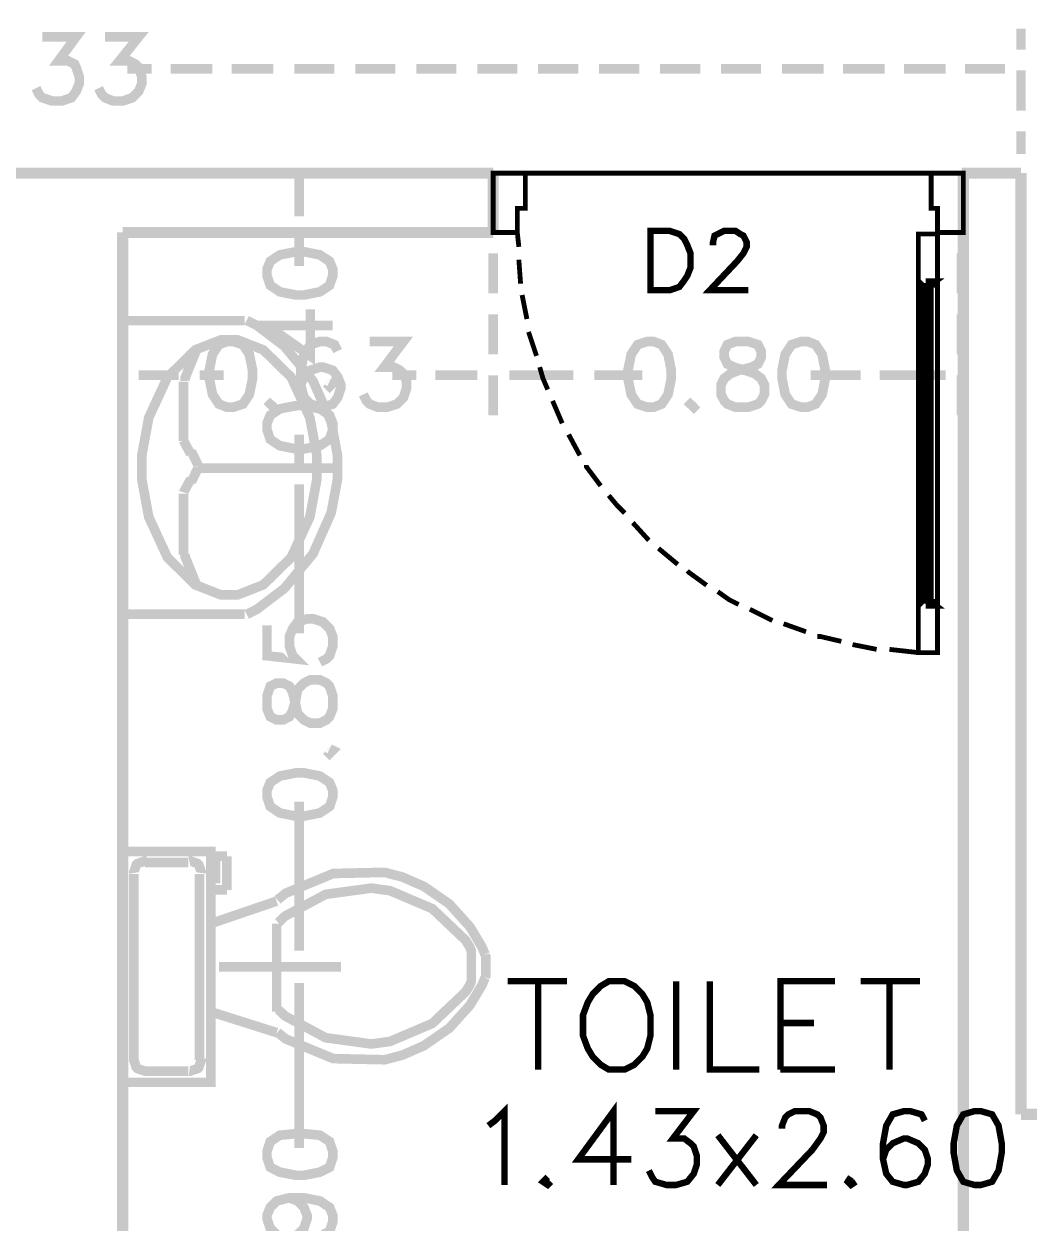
# Model space of a CAD drawing. Extents: x 0.2 to 11.4, y 0.2 to 8.2.
# Drawn here: x 5.406 to 6.45, y 1.827 to 3.073 of the extents above; entities that cross this region are included whole.
import ezdxf

# ---------------------------------------------------------------- set-up
doc = ezdxf.new("R2010")
doc.units = 0
doc.layers.get('0').update_dxf_attribs({"linetype": 'CONTINUOUS'})

msp = doc.modelspace()

# ---------------------------------------------------------------- linework, layer by layer
at = {"color": 0}
for points, const_width in [([(6.44168, 3.04665), (6.44168, 3.06836)], 0.01), ([(5.42503, 3.06), (5.46001, 3.06), (5.44168, 3.035), (5.45167, 3.035), (5.45833, 3.03168), (5.46001, 3.02832), (5.46332, 3.01833), (5.46332, 3.01167), (5.46001, 3.00331), (5.45503, 2.99669), (5.44499, 2.99333), (5.435, 2.99333), (5.42503, 2.99669), (5.42165, 3), (5.41835, 3.00667)], 0.01), ([(5.49001, 3.06), (5.52501, 3.06), (5.50499, 3.035), (5.51497, 3.035), (5.52165, 3.03168), (5.52501, 3.02832), (5.52832, 3.01833), (5.52832, 3.01167), (5.52501, 3.00331), (5.51833, 2.99669), (5.50836, 2.99333), (5.49832, 2.99333), (5.49001, 2.99669), (5.48665, 3), (5.48335, 3.00667)], 0.01), ([(5.53836, 3.02669), (5.51335, 3.02669)], 0.01), ([(5.60167, 3.02669), (5.55832, 3.02669)], 0.01), ([(5.66499, 3.02669), (5.62169, 3.02669)], 0.01), ([(5.72835, 3.02669), (5.68668, 3.02669)], 0.01), ([(5.79167, 3.02669), (5.75, 3.02669)], 0.01), ([(5.85499, 3.02669), (5.81332, 3.02669)], 0.01), ([(5.91835, 3.02669), (5.87668, 3.02669)], 0.01), ([(5.98167, 3.02669), (5.94, 3.02669)], 0.01), ([(6.04497, 3.02669), (6.00331, 3.02669)], 0.01), ([(6.10835, 3.02669), (6.06668, 3.02669)], 0.01), ([(6.17165, 3.02669), (6.12999, 3.02669)], 0.01), ([(6.23665, 3.02669), (6.19336, 3.02669)], 0.01), ([(6.30003, 3.02669), (6.25667, 3.02669)], 0.01), ([(6.36333, 3.02669), (6.31999, 3.02669)], 0.01), ([(6.40831, 3.02669), (6.38336, 3.02669)], 0.01), ([(6.42503, 3.02669), (6.40831, 3.02669)], 0.01), ([(6.44168, 2.98335), (6.44168, 3.02501)], 0.01), ([(6.44168, 2.93832), (6.44168, 2.96164)], 0.01), ([(5.89333, 2.91835), (4.40831, 2.91835)], 0.011667), ([(5.89333, 2.91835), (4.40831, 2.91835)], 0.01), ([(5.69168, 2.88997), (5.69168, 2.92333)], 0.01), ([(5.89333, 2.85667), (5.89333, 2.91835)], 0.011667), ([(5.89333, 2.85667), (5.89333, 2.91835)], 0.01), ([(6.38167, 2.91835), (5.89333, 2.91835)], 0.005), ([(6.37999, 2.91835), (6.44168, 2.91835)], 0.011667), ([(6.37999, 2.91835), (6.44168, 2.91835)], 0.01), ([(6.38167, 1.26834), (6.38167, 2.91835)], 0.011667), ([(6.38167, 1.26834), (6.38167, 2.91835)], 0.01), ([(6.44168, 1.94), (6.44168, 2.91835)], 0.011667), ([(6.44168, 1.94), (6.44168, 2.91835)], 0.01), ([(5.69168, 2.87332), (5.69168, 2.88997)], 0.01), ([(5.50836, 2.85667), (5.89333, 2.85667)], 0.011667), ([(5.50836, 1.26834), (5.50836, 2.85667)], 0.011667), ([(5.50836, 2.85667), (5.89333, 2.85667)], 0.01), ([(5.50836, 1.26834), (5.50836, 2.85667)], 0.01), ([(5.58664, 2.85667), (5.73503, 2.85667)], 0.01), ([(5.69168, 2.85667), (5.69168, 2.82167)], 0.01), ([(5.91997, 2.84169), (5.91835, 2.85667)], 0.005), ([(6.12169, 2.84332), (6.12169, 2.84668), (6.12332, 2.85335), (6.12668, 2.85499), (6.13336, 2.85835), (6.14501, 2.85835), (6.15001, 2.85499), (6.15332, 2.85335), (6.15668, 2.84668), (6.15668, 2.84169), (6.15332, 2.83501), (6.14665, 2.82667), (6.11833, 2.79665), (6.15831, 2.79665)], 0.006667), ([(5.50836, 2.83501), (5.50836, 2.79335)], 0.01), ([(5.89333, 2.83501), (5.89333, 2.79335)], 0.01), ([(5.89333, 2.83501), (5.89333, 2.79335)], 0.01), ([(5.92165, 2.80333), (5.92165, 2.80501), (5.91997, 2.82835)], 0.005), ([(6.37999, 2.83501), (6.37999, 2.79335)], 0.01), ([(6.33501, 2.46832), (6.33501, 2.80664)], 0.005), ([(6.34, 2.47331), (6.34, 2.80165)], 0.005), ([(6.35499, 2.80664), (6.35499, 2.80165), (6.34831, 2.80165), (6.34831, 2.80664), (6.35499, 2.80664), (6.34831, 2.80165)], 0.005), ([(6.34831, 2.80664), (6.35499, 2.80165)], 0.005), ([(6.34831, 2.46832), (6.35499, 2.47331), (6.35499, 2.80165)], 0.005), ([(5.92833, 2.76665), (5.92333, 2.79167)], 0.005), ([(5.72667, 2.75999), (5.65831, 2.75999), (5.70335, 2.72835), (5.70335, 2.77669)], 0.01), ([(5.50836, 2.77165), (5.50836, 2.72999)], 0.01), ([(5.63499, 2.76497), (5.50836, 2.76497)], 0.01), ([(5.50836, 2.76497), (5.50836, 2.46001)], 0.01), ([(5.63721, 2.45969), (5.64774, 2.46496), (5.67638, 2.48671), (5.70611, 2.52268), (5.72504, 2.56543), (5.73167, 2.60075), (5.73167, 2.61253), (5.73167, 2.62429), (5.72504, 2.65961), (5.70611, 2.70236), (5.67638, 2.73833), (5.64774, 2.7601), (5.63721, 2.76531)], 0.01), ([(5.89333, 2.77165), (5.89333, 2.72999)], 0.01), ([(5.89333, 2.77165), (5.89333, 2.72999)], 0.01), ([(6.37999, 2.77165), (6.37999, 2.72999)], 0.01), ([(5.93832, 2.72835), (5.93001, 2.75331)], 0.005), ([(5.58729, 2.73682), (5.58501, 2.73454), (5.57329, 2.70562), (5.57335, 2.70242)], 0.01), ([(5.73167, 2.73335), (5.72835, 2.74001), (5.72, 2.74333), (5.71332, 2.74333), (5.70335, 2.74001), (5.69667, 2.72999), (5.69336, 2.71332), (5.69336, 2.69835), (5.69667, 2.685), (5.70335, 2.67833), (5.71332, 2.67503), (5.71669, 2.67503), (5.72667, 2.67833), (5.73167, 2.685), (5.73503, 2.69499), (5.73503, 2.69835), (5.73167, 2.70665), (5.72667, 2.71332), (5.71669, 2.71669), (5.71332, 2.71669), (5.70335, 2.71332), (5.69667, 2.70665), (5.69336, 2.69835)], 0.01), ([(5.76497, 2.74333), (5.80003, 2.74333), (5.78, 2.71669), (5.78999, 2.71669), (5.79665, 2.71332), (5.80003, 2.71001), (5.80333, 2.70167), (5.80333, 2.69499), (5.80003, 2.685), (5.79335, 2.67833), (5.78331, 2.67503), (5.77333, 2.67503), (5.76497, 2.67833), (5.76167, 2.68164), (5.75836, 2.68832)], 0.01), ([(5.94997, 2.69336), (5.94499, 2.70503), (5.94168, 2.71669)], 0.005), ([(5.50836, 2.70833), (5.50836, 2.66667)], 0.01), ([(5.52501, 2.70833), (5.54167, 2.70833)], 0.01), ([(5.54167, 2.70833), (5.56668, 2.70833)], 0.01), ([(5.57167, 2.70167), (5.57167, 2.63997)], 0.01), ([(5.58832, 2.70833), (5.61333, 2.70833)], 0.01), ([(5.72, 2.69997), (5.72331, 2.69667), (5.72667, 2.69997), (5.72331, 2.70167)], 0.01), ([(5.81332, 2.70833), (5.78836, 2.70833)], 0.01), ([(5.85835, 2.70833), (5.83333, 2.70833)], 0.01), ([(5.87668, 2.70833), (5.85835, 2.70833)], 0.01), ([(5.89333, 2.70833), (5.89333, 2.66667)], 0.01), ([(5.89333, 2.70833), (5.89333, 2.66667)], 0.01), ([(5.91, 2.70833), (5.92665, 2.70833)], 0.01), ([(5.92665, 2.70833), (5.97667, 2.70833)], 0.01), ([(5.99832, 2.70833), (6.04833, 2.70833)], 0.01), ([(6.27501, 2.70833), (6.22331, 2.70833)], 0.01), ([(6.34668, 2.70833), (6.29497, 2.70833)], 0.01), ([(6.36333, 2.70833), (6.34668, 2.70833)], 0.01), ([(6.37999, 2.70833), (6.37999, 2.66667)], 0.01), ([(5.66499, 2.68164), (5.66168, 2.67833), (5.66499, 2.67503), (5.66835, 2.67833)], 0.01), ([(5.965, 2.65831), (5.95503, 2.68164)], 0.005), ([(6.10167, 2.68164), (6.09831, 2.67833), (6.10167, 2.67503), (6.10499, 2.67833)], 0.01), ([(5.57189, 2.64019), (5.57226, 2.639), (5.57829, 2.62788), (5.5791, 2.62685)], 0.01), ([(5.69168, 2.61165), (5.69168, 2.64665)], 0.01), ([(5.98335, 2.625), (5.97168, 2.64665)], 0.005), ([(5.58664, 2.61367), (5.58653, 2.61507), (5.58074, 2.62711), (5.57969, 2.62804)], 0.01), ([(5.57969, 2.59864), (5.58074, 2.59956), (5.58653, 2.61165), (5.58664, 2.61301)], 0.01), ([(6.00499, 2.59332), (5.99001, 2.61333), (5.99001, 2.61501)], 0.005), ([(5.5791, 2.59983), (5.57829, 2.59885), (5.57226, 2.58772), (5.57189, 2.58649)], 0.01), ([(5.58664, 2.61165), (5.73503, 2.61165)], 0.01), ([(5.58664, 2.61165), (5.73503, 2.61165)], 0.01), ([(5.69168, 2.595), (5.69168, 2.57835)], 0.01), ([(5.69168, 2.595), (5.69168, 2.57835)], 0.01), ([(5.57167, 2.52165), (5.57167, 2.58501)], 0.01), ([(5.69168, 2.57835), (5.69168, 2.54497)], 0.01), ([(5.69168, 2.57835), (5.69168, 2.44)], 0.01), ([(6.03, 2.565), (6.02165, 2.57335), (6.01335, 2.58333)], 0.005), ([(6.05501, 2.53668), (6.03836, 2.55501)], 0.005), ([(6.08501, 2.51167), (6.065, 2.52832)], 0.005), ([(5.57335, 2.52262), (5.57329, 2.51942), (5.58501, 2.4905), (5.58729, 2.48817)], 0.01), ([(6.11501, 2.49001), (6.09668, 2.50331), (6.095, 2.50499)], 0.005), ([(6.14833, 2.47), (6.13835, 2.47499), (6.12668, 2.48335)], 0.005), ([(6.35499, 2.46832), (6.35499, 2.47331), (6.34831, 2.47331), (6.34831, 2.46832), (6.35499, 2.46832), (6.34831, 2.47331)], 0.005), ([(5.50836, 2.46001), (5.63499, 2.46001)], 0.01), ([(5.65831, 2.44835), (5.65831, 2.41667), (5.68832, 2.41336), (5.685, 2.41667), (5.68164, 2.42665), (5.68164, 2.43668), (5.685, 2.44499), (5.69, 2.45167), (5.69997, 2.45503), (5.70665, 2.45503), (5.71669, 2.45167), (5.72331, 2.44499), (5.72667, 2.43668), (5.72667, 2.42665), (5.72331, 2.41667), (5.72, 2.41336), (5.71332, 2.41)], 0.01), ([(6.18332, 2.45335), (6.16, 2.465)], 0.005), ([(6.21832, 2.44168), (6.19499, 2.44997)], 0.005), ([(6.25499, 2.43164), (6.23335, 2.43668), (6.22999, 2.43668)], 0.005), ([(6.29167, 2.42333), (6.28331, 2.42503), (6.26665, 2.42833)], 0.005), ([(6.33501, 2.41997), (6.30501, 2.42333)], 0.005), ([(5.72, 2.31836), (5.72331, 2.315), (5.72667, 2.31836), (5.72331, 2.31999)], 0.01), ([(5.69168, 2.12668), (5.69168, 2.26497)], 0.01), ([(5.53239, 2.20324), (5.53153, 2.2034), (5.52376, 2.20079), (5.52317, 2.20014), (5.52257, 2.19954), (5.51997, 2.19185), (5.52013, 2.19097)], 0.01), ([(5.53168, 2.20167), (5.57667, 2.20167)], 0.01), ([(5.5899, 2.19097), (5.59, 2.19185), (5.5874, 2.19954), (5.58681, 2.20014), (5.58621, 2.20079), (5.57844, 2.2034), (5.57764, 2.20324)], 0.01), ([(5.61664, 2.20833), (5.60499, 2.20833), (5.60499, 2.185), (5.59999, 2.185)], 0.01), ([(5.61664, 2.17333), (5.61664, 2.20833)], 0.01), ([(5.52001, 1.99669), (5.52001, 2.19)], 0.01), ([(5.58832, 2.19), (5.58832, 1.99669)], 0.01), ([(5.88482, 2.10633), (5.88178, 2.11382), (5.86919, 2.13487), (5.84776, 2.15869), (5.8214, 2.17692), (5.79893, 2.18674), (5.79118, 2.18875), (5.78054, 2.19157), (5.72711, 2.19038), (5.67774, 2.16986), (5.66917, 2.16303)], 0.01), ([(6.44168, 2.14833), (6.44168, 2.18001)], 0.01), ([(5.59999, 2.17333), (5.61664, 2.17333)], 0.01), ([(5.86985, 2.11247), (5.86475, 2.12088), (5.83008, 2.15381), (5.78608, 2.17253), (5.77636, 2.17383), (5.76665, 2.17518), (5.71924, 2.16872), (5.67708, 2.14611), (5.67003, 2.13932)], 0.01), ([(5.59999, 2.13835), (5.66835, 2.16168)], 0.01), ([(5.66835, 2.04665), (5.66835, 2.13835)], 0.01), ([(5.69168, 2.11003), (5.69168, 2.12668)], 0.01), ([(6.44168, 2.09332), (6.44168, 2.12668)], 0.01), ([(5.86931, 2.07531), (5.87061, 2.07835), (5.87061, 2.11003), (5.86931, 2.11301)], 0.01), ([(5.8851, 2.08219), (5.88558, 2.08419), (5.88558, 2.10417), (5.8851, 2.10613)], 0.01), ([(5.60835, 2.09332), (5.73503, 2.09332)], 0.01), ([(5.60835, 2.09332), (5.73503, 2.09332)], 0.01), ([(5.66917, 2.02528), (5.67774, 2.01844), (5.72711, 1.99799), (5.78054, 1.99681), (5.79118, 1.99957), (5.79893, 2.00163), (5.8214, 2.01144), (5.84776, 2.02974), (5.86919, 2.05354), (5.88178, 2.07454), (5.88482, 2.08197)], 0.01), ([(5.69168, 2.07667), (5.69168, 2.06)], 0.01), ([(5.90831, 2.07835), (5.97, 2.07835)], 0.006667), ([(5.94, 2.07835), (5.94, 1.98665)], 0.006667), ([(6.08333, 1.98665), (6.08333, 2.07835)], 0.006667), ([(6.11833, 2.07835), (6.11833, 1.98665), (6.16997, 1.98665)], 0.006667), ([(6.19168, 1.98665), (6.19168, 2.07835), (6.24832, 2.07835)], 0.006667), ([(6.27501, 2.07835), (6.33664, 2.07835)], 0.006667), ([(6.30501, 2.07835), (6.30501, 1.98665)], 0.006667), ([(6.44168, 2.03), (6.44168, 2.07667)], 0.01), ([(5.67003, 2.04899), (5.67708, 2.04226), (5.71924, 2.01969), (5.76665, 2.01318), (5.77636, 2.01449), (5.78608, 2.01579), (5.83008, 2.03456), (5.86475, 2.06749), (5.86985, 2.07585)], 0.01), ([(5.69168, 2.06), (5.69168, 1.905)], 0.01), ([(5.59999, 2.04665), (5.66835, 2.02501)], 0.01), ([(6.19168, 2.035), (6.22667, 2.035)], 0.006667), ([(6.44168, 1.96164), (6.44168, 2.00836)], 0.01), ([(5.52013, 1.99735), (5.51997, 1.99653), (5.52257, 1.98876), (5.52317, 1.98817), (5.52376, 1.98757), (5.53153, 1.98503), (5.53239, 1.98514)], 0.01), ([(5.57764, 1.98514), (5.57844, 1.98503), (5.58621, 1.98757), (5.58681, 1.98817), (5.5874, 1.98876), (5.59, 1.99653), (5.5899, 1.99735)], 0.01), ([(5.57667, 1.98503), (5.53168, 1.98503)], 0.01), ([(6.19168, 1.98665), (6.24832, 1.98665)], 0.006667), ([(5.88835, 1.92833), (5.89501, 1.93332), (5.905, 1.94336), (5.905, 1.86664)], 0.006667), ([(6.01833, 1.86664), (6.01833, 1.94336), (5.98167, 1.89333), (6.03668, 1.89333)], 0.006667), ([(6.06168, 1.94336), (6.10167, 1.94336), (6.08003, 1.91499), (6.09169, 1.91499), (6.09831, 1.91), (6.10167, 1.90668), (6.10499, 1.89665), (6.10499, 1.88835), (6.10167, 1.87831), (6.095, 1.87001), (6.08333, 1.86664), (6.07335, 1.86664), (6.06168, 1.87001), (6.05832, 1.875), (6.05501, 1.88167)], 0.006667), ([(6.19336, 1.92503), (6.19336, 1.92833), (6.19667, 1.93668), (6.19997, 1.94), (6.20665, 1.94336), (6.22168, 1.94336), (6.22999, 1.94), (6.23335, 1.93668), (6.23665, 1.92833), (6.23665, 1.92165), (6.23335, 1.91499), (6.22499, 1.90332), (6.19, 1.86664), (6.24001, 1.86664)], 0.006667), ([(6.34169, 1.93332), (6.33832, 1.94), (6.32667, 1.94336), (6.31999, 1.94336), (6.30832, 1.94), (6.30165, 1.92833), (6.29833, 1.91), (6.29833, 1.89333), (6.30165, 1.87831), (6.30832, 1.87001), (6.31999, 1.86664), (6.32335, 1.86664), (6.33501, 1.87001), (6.34169, 1.87831), (6.345, 1.88835), (6.345, 1.89333), (6.34169, 1.90332), (6.33501, 1.91), (6.32335, 1.91499), (6.31999, 1.91499), (6.30832, 1.91), (6.30165, 1.90332), (6.29833, 1.89333)], 0.006667), ([(8.25, 1.94), (6.44168, 1.94)], 0.011667), ([(8.25, 1.94), (6.44168, 1.94)], 0.011667), ([(8.25, 1.94), (6.44168, 1.94)], 0.01), ([(8.25, 1.94), (6.44168, 1.94)], 0.01), ([(6.12668, 1.86664), (6.16667, 1.91835)], 0.006667), ([(6.16667, 1.86664), (6.12668, 1.91835)], 0.006667), ([(5.94997, 1.875), (5.94499, 1.87001), (5.94997, 1.86664), (5.95335, 1.87001)], 0.006667), ([(6.26497, 1.875), (6.26167, 1.87001), (6.26497, 1.86664), (6.27001, 1.87001)], 0.006667), ([(5.68164, 1.85335), (5.69, 1.84999), (5.69667, 1.84332), (5.69997, 1.83501), (5.69997, 1.83165), (5.69667, 1.82167), (5.69, 1.815), (5.68164, 1.81168), (5.67833, 1.81168), (5.66835, 1.815), (5.66168, 1.82167), (5.65831, 1.83165), (5.65831, 1.83501), (5.66168, 1.84332), (5.66835, 1.84999), (5.68164, 1.85335), (5.69667, 1.85335), (5.71332, 1.84999), (5.72331, 1.84332), (5.72667, 1.83501), (5.72667, 1.82835), (5.72331, 1.81836), (5.71669, 1.815)], 0.01)]:
    msp.add_lwpolyline(points, dxfattribs=dict(at, const_width=const_width))
for points, const_width in [([(5.89333, 2.91835), (5.92665, 2.91835), (5.92665, 2.88167), (5.91835, 2.88167), (5.91835, 2.85667), (5.89333, 2.85667), (5.89333, 2.91835)], 0.005), ([(6.38167, 2.91835), (6.34831, 2.91835), (6.34831, 2.88167), (6.35499, 2.88167), (6.35499, 2.85667), (6.38167, 2.85667), (6.38167, 2.91835)], 0.005), ([(6.05664, 2.79665), (6.05664, 2.85835), (6.07667, 2.85835), (6.08664, 2.85499), (6.09169, 2.84999), (6.095, 2.84332), (6.09831, 2.83501), (6.09831, 2.81999), (6.095, 2.81168), (6.09169, 2.80664), (6.08664, 2.80003), (6.07667, 2.79665), (6.05664, 2.79665)], 0.006667), ([(6.33501, 2.80664), (6.34, 2.80165), (6.345, 2.80165), (6.345, 2.80664), (6.35499, 2.80664), (6.35499, 2.85499), (6.33501, 2.85499), (6.33501, 2.80664)], 0.005), ([(6.35499, 2.85667), (6.35499, 2.85667)], 0.005), ([(5.65831, 2.81168), (5.66168, 2.80165), (5.67165, 2.79497), (5.68832, 2.79167), (5.69667, 2.79167), (5.71332, 2.79497), (5.72331, 2.80165), (5.72667, 2.81168), (5.72667, 2.81836), (5.72331, 2.82667), (5.71332, 2.83333), (5.69667, 2.83664), (5.68832, 2.83664), (5.67165, 2.83333), (5.66168, 2.82667), (5.65831, 2.81836), (5.65831, 2.81168)], 0.01), ([(6.34831, 2.80664), (6.34831, 2.46832), (6.345, 2.46832), (6.345, 2.80664), (6.34831, 2.80664)], 0.005), ([(5.61914, 2.74501), (5.61029, 2.74501), (5.58376, 2.7346), (5.5549, 2.70622), (5.53543, 2.66411), (5.52832, 2.62543), (5.52832, 2.61253), (5.52832, 2.59967), (5.53543, 2.56099), (5.5549, 2.51882), (5.58376, 2.49046), (5.61029, 2.47999), (5.61914, 2.47999), (5.62793, 2.47999), (5.65446, 2.49046), (5.68338, 2.51882), (5.70285, 2.56099), (5.71001, 2.59967), (5.71001, 2.61253), (5.71001, 2.62543), (5.70285, 2.66411), (5.68338, 2.70622), (5.65446, 2.7346), (5.62793, 2.74501), (5.61914, 2.74501)], 0.01), ([(5.61664, 2.74333), (5.60835, 2.74001), (5.60167, 2.72999), (5.59831, 2.71332), (5.59831, 2.70503), (5.60167, 2.68832), (5.60835, 2.67833), (5.61664, 2.67503), (5.62332, 2.67503), (5.63336, 2.67833), (5.63997, 2.68832), (5.64333, 2.70503), (5.64333, 2.71332), (5.63997, 2.72999), (5.63336, 2.74001), (5.62332, 2.74333), (5.61664, 2.74333)], 0.01), ([(6.05333, 2.74333), (6.04335, 2.74001), (6.03668, 2.72999), (6.03331, 2.71332), (6.03331, 2.70503), (6.03668, 2.68832), (6.04335, 2.67833), (6.05333, 2.67503), (6.06, 2.67503), (6.06836, 2.67833), (6.07497, 2.68832), (6.07835, 2.70503), (6.07835, 2.71332), (6.07497, 2.72999), (6.06836, 2.74001), (6.06, 2.74333), (6.05333, 2.74333)], 0.01), ([(6.14501, 2.74333), (6.13667, 2.74001), (6.13336, 2.73335), (6.13336, 2.72667), (6.13667, 2.72), (6.14333, 2.71669), (6.155, 2.71332), (6.16499, 2.71001), (6.17165, 2.70503), (6.17503, 2.69835), (6.17503, 2.68832), (6.17165, 2.68164), (6.16835, 2.67833), (6.15831, 2.67503), (6.14501, 2.67503), (6.13667, 2.67833), (6.13336, 2.68164), (6.12999, 2.68832), (6.12999, 2.69835), (6.13336, 2.70503), (6.13997, 2.71001), (6.14833, 2.71332), (6.16168, 2.71669), (6.16835, 2.72), (6.17165, 2.72667), (6.17165, 2.73335), (6.16835, 2.74001), (6.15831, 2.74333), (6.14501, 2.74333)], 0.01), ([(6.21332, 2.74333), (6.20335, 2.74001), (6.19667, 2.72999), (6.19336, 2.71332), (6.19336, 2.70503), (6.19667, 2.68832), (6.20335, 2.67833), (6.21332, 2.67503), (6.22, 2.67503), (6.22835, 2.67833), (6.23503, 2.68832), (6.23833, 2.70503), (6.23833, 2.71332), (6.23503, 2.72999), (6.22835, 2.74001), (6.22, 2.74333), (6.21332, 2.74333)], 0.01), ([(5.65831, 2.65169), (5.66168, 2.64165), (5.67165, 2.63499), (5.68832, 2.63167), (5.69667, 2.63167), (5.71332, 2.63499), (5.72331, 2.64165), (5.72667, 2.65169), (5.72667, 2.65831), (5.72331, 2.66667), (5.71332, 2.67333), (5.69667, 2.67665), (5.68832, 2.67665), (5.67165, 2.67333), (5.66168, 2.66667), (5.65831, 2.65831), (5.65831, 2.65169)], 0.01), ([(6.33501, 2.46832), (6.34, 2.47331), (6.345, 2.47331), (6.345, 2.46832), (6.35499, 2.46832), (6.35499, 2.41997), (6.33501, 2.41997), (6.33501, 2.46832)], 0.005), ([(5.65831, 2.36165), (5.66168, 2.35335), (5.66835, 2.34999), (5.67503, 2.34999), (5.68164, 2.35335), (5.685, 2.36003), (5.68832, 2.37169), (5.69, 2.38167), (5.69667, 2.38835), (5.70335, 2.39165), (5.71332, 2.39165), (5.72, 2.38835), (5.72331, 2.38499), (5.72667, 2.375), (5.72667, 2.36165), (5.72331, 2.35335), (5.72, 2.34999), (5.71332, 2.34668), (5.70335, 2.34668), (5.69667, 2.34999), (5.69, 2.35667), (5.68832, 2.36501), (5.685, 2.37831), (5.68164, 2.38499), (5.67503, 2.38835), (5.66835, 2.38835), (5.66168, 2.38499), (5.65831, 2.375), (5.65831, 2.36165)], 0.01), ([(5.65831, 2.27001), (5.66168, 2.25999), (5.67165, 2.25331), (5.68832, 2.25), (5.69667, 2.25), (5.71332, 2.25331), (5.72331, 2.25999), (5.72667, 2.27001), (5.72667, 2.27669), (5.72331, 2.285), (5.71332, 2.29167), (5.69667, 2.29497), (5.68832, 2.29497), (5.67165, 2.29167), (5.66168, 2.285), (5.65831, 2.27669), (5.65831, 2.27001)], 0.01), ([(5.59999, 1.97331), (5.50836, 1.97331), (5.50836, 2.21332), (5.59999, 2.21332), (5.59999, 1.97331)], 0.01), ([(6.01335, 2.07835), (6.00499, 2.07335), (5.99669, 2.065), (5.99164, 2.05664), (5.98665, 2.04335), (5.98665, 2.02165), (5.99164, 2.00836), (5.99669, 2), (6.00499, 1.99164), (6.01335, 1.98665), (6.03, 1.98665), (6.03999, 1.99164), (6.04833, 2), (6.05333, 2.00836), (6.05664, 2.02165), (6.05664, 2.04335), (6.05333, 2.05664), (6.04833, 2.065), (6.03999, 2.07335), (6.03, 2.07835), (6.01335, 2.07835)], 0.006667), ([(6.39333, 1.94336), (6.38167, 1.94), (6.375, 1.92833), (6.37169, 1.91), (6.37169, 1.90001), (6.375, 1.88167), (6.38167, 1.87001), (6.39333, 1.86664), (6.40001, 1.86664), (6.41168, 1.87001), (6.41835, 1.88167), (6.42165, 1.90001), (6.42165, 1.91), (6.41835, 1.92833), (6.41168, 1.94), (6.40001, 1.94336), (6.39333, 1.94336)], 0.006667), ([(5.65831, 1.89501), (5.66168, 1.88499), (5.67165, 1.87999), (5.68832, 1.87668), (5.69667, 1.87668), (5.71332, 1.87999), (5.72331, 1.88499), (5.72667, 1.89501), (5.72667, 1.90169), (5.72331, 1.91168), (5.71332, 1.91835), (5.69667, 1.91997), (5.68832, 1.91997), (5.67165, 1.91835), (5.66168, 1.91168), (5.65831, 1.90169), (5.65831, 1.89501)], 0.01)]:
    msp.add_lwpolyline(points, close=True, dxfattribs=dict(at, const_width=const_width))

doc.saveas('drawing.dxf')
